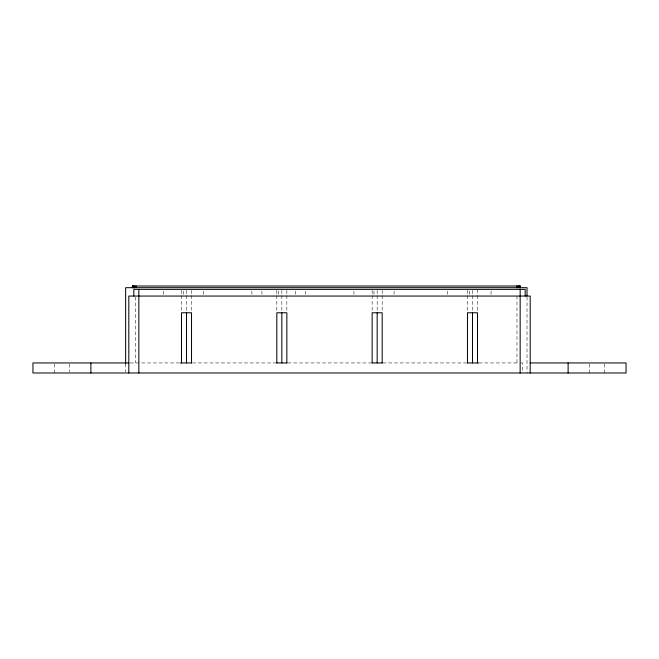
<?xml version="1.0" encoding="UTF-8"?>
<svg xmlns="http://www.w3.org/2000/svg" width="659" height="659" viewBox="0 0 659 659"><rect width="100%" height="100%" fill="white"/><g stroke="black" fill="none" stroke-linecap="round" stroke-linejoin="round"><path stroke-width="0.49" stroke-dasharray="3.29 2.47" d="M130.185 362.944L179.874 362.944M192.552 362.944L276.006 362.944M287.884 362.944L371.116 362.944M382.813 362.944L466.621 362.944M478.953 362.944L519.135 362.944M521.005 362.944L522.669 362.944L522.669 372.986M604.723 363.949L604.723 372.986M589.443 363.949L589.443 372.986M527.019 296.937L527.019 372.986M516.986 296.056L516.986 362.944M491.062 291.031L491.062 295.051M477.503 289.359L477.503 294.449M477.503 295.471L477.503 311.756M472.487 290.388L472.487 294.474M472.487 295.496L472.487 311.847M469.323 291.031L469.323 295.051M467.47 290.38L467.47 294.449M467.47 295.471L467.47 311.756M447.576 291.031L447.576 295.051M394.066 291.031L394.066 295.051M382.179 290.38L382.179 294.449M382.179 295.471L382.179 311.756M377.162 290.388L377.162 294.474M377.162 295.496L377.162 311.847M373.991 291.031L373.991 295.051M372.146 290.38L372.146 294.449M372.146 295.471L372.146 311.756M353.924 291.031L353.924 295.051M305.422 291.031L305.422 295.051M295.389 291.031L295.389 295.051M286.854 290.38L286.854 294.449M286.854 295.471L286.854 311.756M281.838 290.388L281.838 294.474M281.838 295.496L281.838 311.847M278.666 291.031L278.666 295.051M276.821 290.38L276.821 294.449M276.821 295.471L276.821 311.756M261.944 291.031L261.944 295.051M251.911 291.031L251.911 295.051M203.409 291.031L203.409 295.051M191.53 290.38L191.53 294.449M191.53 295.471L191.53 311.756M186.513 290.388L186.513 294.474M186.513 295.496L186.513 311.847M183.342 291.031L183.342 295.051M181.497 290.38L181.497 294.449M181.497 295.471L181.497 311.756M163.275 291.031L163.275 295.051M135.68 297.077L135.68 362.944M125.647 363.735L125.647 371.956M69.557 363.949L69.557 371.981M54.277 363.949L54.277 372.986"/><path stroke-width="0.99" d="M128.81 362.944L32.95 362.944L32.95 372.986L626.05 372.986L626.05 362.944L530.19 362.944M180.426 362.944L191.637 362.944M276.714 362.944L286.962 362.944M372.038 362.944L382.286 362.944M467.363 362.944L478.574 362.944M568.116 362.944L568.116 372.986M530.19 372.986L530.19 296.056L128.81 296.056L128.81 372.986M527.019 295.907L527.019 287.686L125.647 287.686L125.647 363.735M525.174 296.056L525.174 289.359L133.826 289.359L133.826 296.056M520.33 287.686L520.33 286.014L132.335 286.014L132.335 287.686M520.157 286.014L520.157 287.686M520.157 289.359L520.157 372.986M519.827 286.014L519.827 287.686M519.308 286.014L519.308 287.686M518.625 286.014L518.625 287.686M517.834 286.014L517.834 287.686M516.549 286.014L516.549 287.686M477.503 362.944L477.503 312.778L467.47 312.778L467.47 362.944M472.487 312.868L472.487 362.944M382.179 362.944L382.179 312.778L372.146 312.778L372.146 362.944M377.162 312.868L377.162 362.944M286.854 362.944L286.854 312.778L276.821 312.778L276.821 362.944M281.838 312.868L281.838 362.944M191.53 362.944L191.53 312.778L181.497 312.778L181.497 362.944M186.513 312.868L186.513 362.944M138.843 289.359L138.843 372.986M136.116 286.014L136.116 287.686M134.823 286.014L134.823 287.686M134.032 286.014L134.032 287.686M133.357 286.014L133.357 287.686M132.83 286.014L132.83 287.686M132.5 286.014L132.5 287.686M90.884 362.944L90.884 372.986"/></g></svg>
